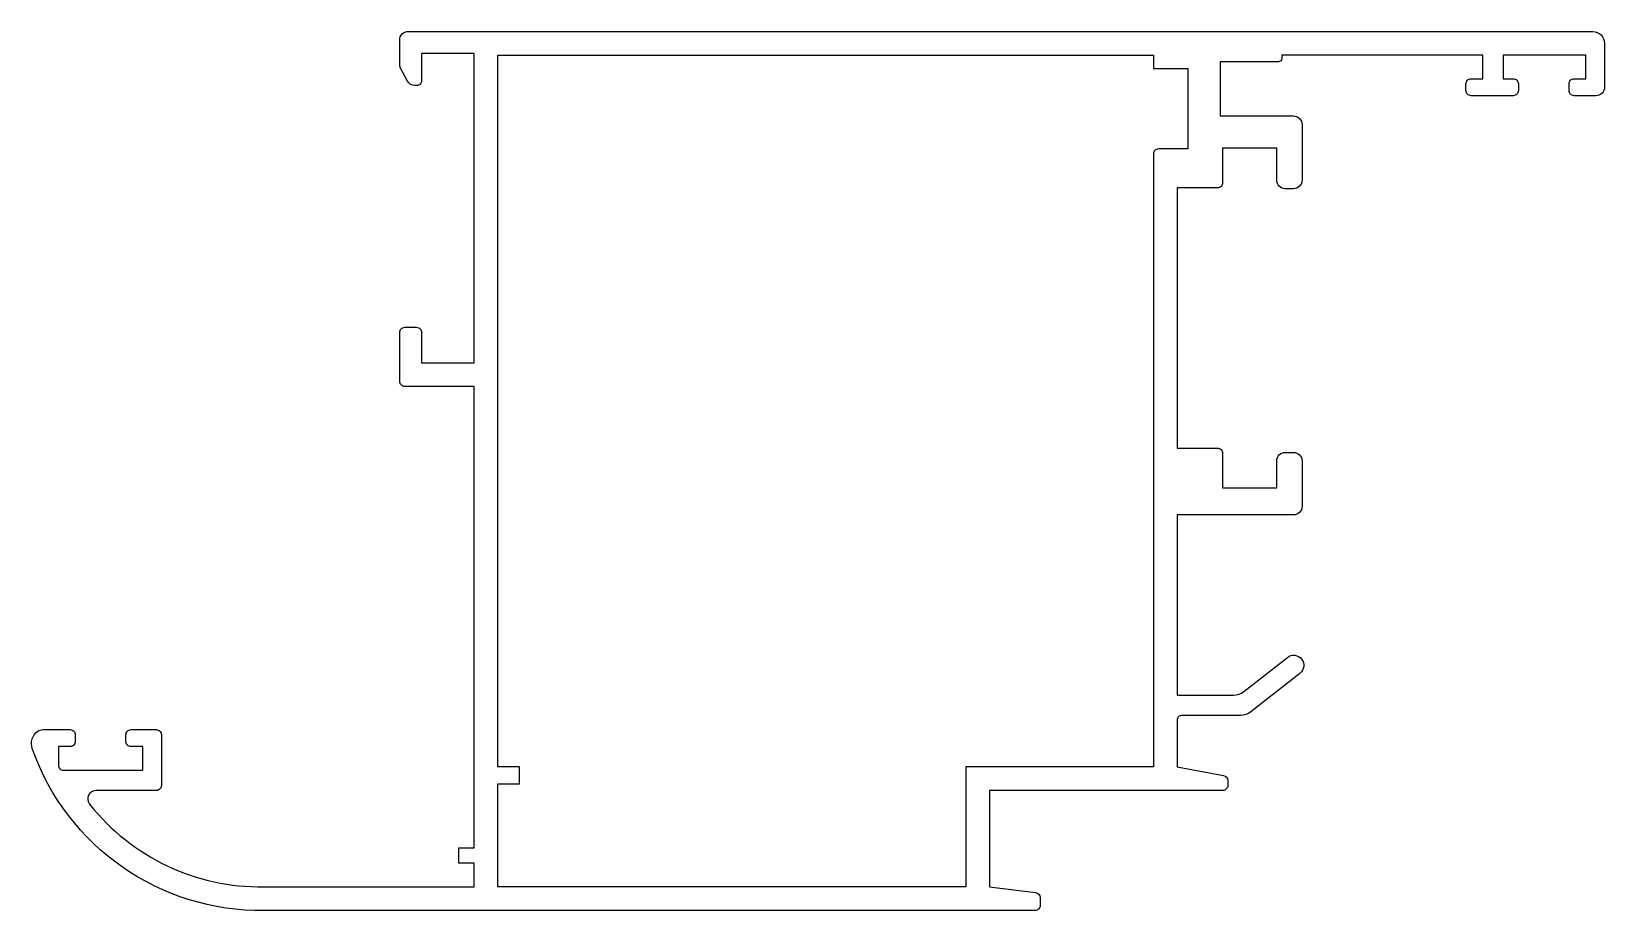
# Model space of a CAD drawing. Extents: x 104.4 to 197.5, y 194.6 to 246.6.
import ezdxf

# ---------------------------------------------------------------- set-up
doc = ezdxf.new("R2010")
doc.units = 0
doc.layers.get('0').update_dxf_attribs({"linetype": 'CONTINUOUS'})

msp = doc.modelspace()

# ---------------------------------------------------------------- linework, layer by layer
for points in [[(172.503, 206.127, 0.414214), (172.203, 205.827), (172.203, 203.086), (174.964, 202.568, -0.360331), (175.209, 202.274), (175.209, 201.986, -0.414809), (174.909, 201.686), (161.103, 201.686), (161.103, 195.986), (163.824, 195.647, -0.393813), (164.103, 195.348), (164.103, 194.886, -0.414214), (163.803, 194.586), (118.195, 194.586, -0.322474), (104.463, 204.163, -0.332988), (104.787, 205.192, -0.157006), (105.079, 205.286), (106.703, 205.286, -0.414214), (107.003, 204.986), (107.003, 204.586, -0.414214), (106.703, 204.286), (106.003, 204.286), (106.003, 203.186, 0.414214), (106.303, 202.886), (111.003, 202.886), (111.003, 204.286), (110.403, 204.286), (110.303, 204.286, -0.414214), (110.003, 204.586), (110.003, 204.986, -0.414214), (110.303, 205.286), (111.803, 205.286, -0.414214), (112.103, 204.986), (112.103, 201.986, -0.414214), (111.803, 201.686), (108.247, 201.686, 0.627545), (107.855, 200.875, 0.232764), (118.174, 195.986, -0.003721), (118.195, 195.986), (130.603, 195.986), (130.603, 197.386), (129.703, 197.386), (129.703, 198.286), (130.603, 198.286), (130.603, 225.586), (126.503, 225.586, -0.414214), (126.203, 225.886), (126.203, 228.786, -0.414214), (126.503, 229.086), (127.203, 229.086, -0.414214), (127.503, 228.786), (127.503, 226.986), (130.603, 226.986), (130.603, 245.286), (127.503, 245.286), (127.503, 243.686, -0.414214), (127.203, 243.386), (127.102, 243.386, -0.279558), (126.659, 243.655), (126.26, 244.42, -0.120681), (126.203, 244.651), (126.203, 246.086, -0.414214), (126.703, 246.586), (196.803, 246.586, -0.414214), (197.503, 245.886), (197.503, 243.286, -0.414214), (197.003, 242.786), (195.703, 242.786, -0.414214), (195.403, 243.086), (195.403, 243.486, -0.414214), (195.703, 243.786), (196.403, 243.786), (196.403, 245.186), (191.503, 245.186), (191.503, 243.786), (192.103, 243.786, -0.414214), (192.403, 243.486), (192.403, 243.086, -0.414214), (192.103, 242.786), (189.603, 242.786, -0.414214), (189.303, 243.086), (189.303, 243.486, -0.414214), (189.603, 243.786), (190.303, 243.786), (190.303, 245.186), (178.4, 245.186), (178.4, 244.986, -0.414214), (178.2, 244.786), (174.753, 244.786), (174.753, 241.586), (179.103, 241.586, -0.414214), (179.603, 241.086), (179.603, 237.786, -0.414214), (179.103, 237.286), (178.603, 237.286, -0.414214), (178.103, 237.786), (178.103, 239.686), (174.903, 239.686), (174.903, 237.636, -0.414214), (174.603, 237.336), (172.203, 237.336), (172.203, 221.936), (174.603, 221.936, -0.414214), (174.903, 221.636), (174.903, 219.586), (178.103, 219.586), (178.103, 221.186, -0.414214), (178.603, 221.686), (179.103, 221.686, -0.414214), (179.603, 221.186), (179.603, 218.486, -0.414214), (179.103, 217.986), (172.203, 217.986), (172.203, 207.327), (175.544, 207.327, 0.167833), (176.161, 207.541), (178.733, 209.558, -1), (179.474, 208.614), (176.576, 206.341, -0.167833), (175.958, 206.127)], [(159.703, 203.086), (159.703, 195.986), (132.003, 195.986), (132.003, 202.086), (133.303, 202.086), (133.303, 203.086), (132.003, 203.086), (132.003, 245.186), (170.803, 245.186), (170.803, 244.386), (172.853, 244.386), (172.853, 239.636), (171.103, 239.636, 0.414214), (170.803, 239.336), (170.803, 203.086)]]:
    msp.add_lwpolyline(points, format="xyb", close=True)

doc.saveas('drawing.dxf')
